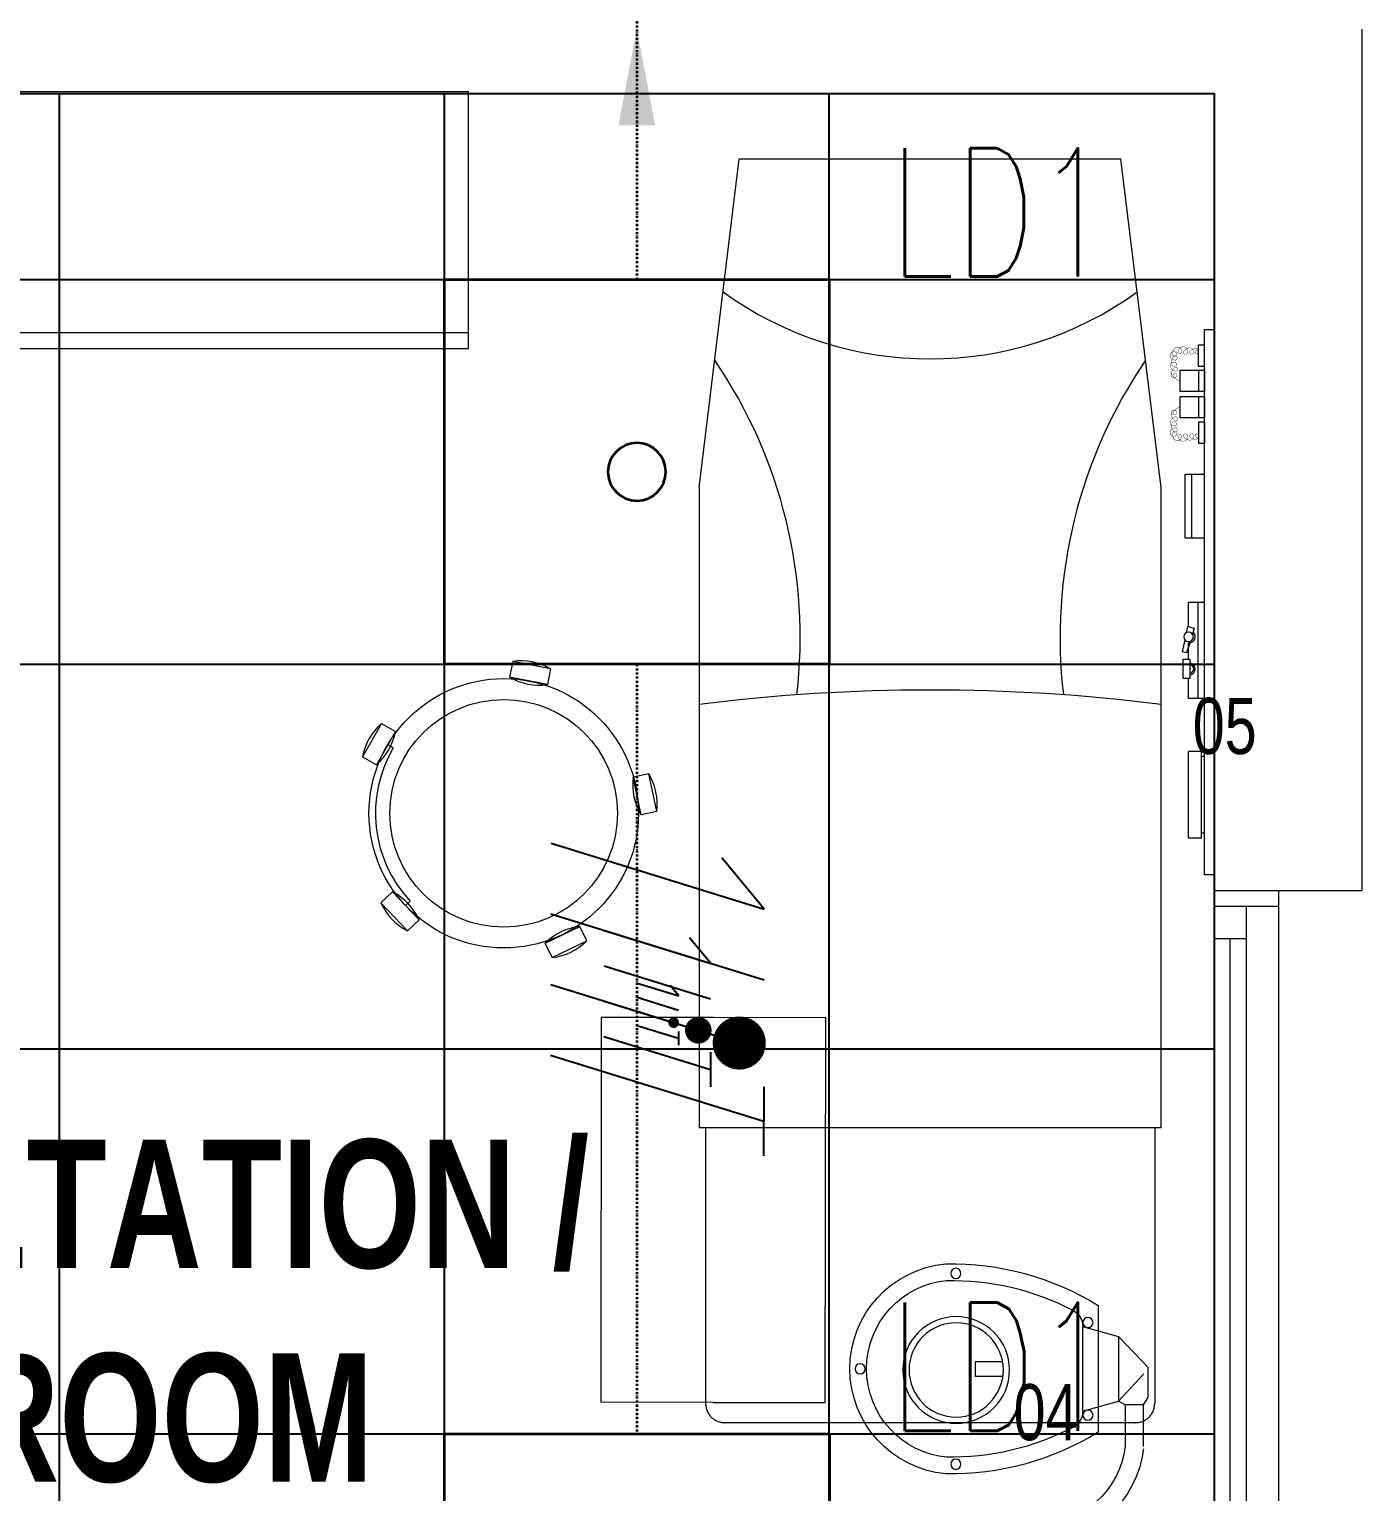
# Model space of a CAD drawing. Extents: x -12260 to 184725, y -29287 to 19916.
# Drawn here: x 47129 to 49206, y -4990 to -2710 of the extents above; entities that cross this region are included whole.
import ezdxf
from ezdxf import colors
from ezdxf.entities.mleader import LeaderData, LeaderLine
from ezdxf.enums import TextEntityAlignment as Align
from ezdxf.math import Vec2, Vec3

# ---------------------------------------------------------------- set-up
doc = ezdxf.new("R2010")
doc.units = 0
doc.header["$LTSCALE"] = 0.25
doc.linetypes.add('01-First Floor-FUR$0$HIDDEN', pattern=[9.525, 6.35, -3.175])
doc.linetypes.add('DASHDOT', pattern=[25.4, 12.7, -6.35, 0, -6.35])
for name, color, linetype, lineweight in [('01-First Floor-FUR$0$72_EGR_BASE_TEXT', 252, 'Continuous', 5), ('01-First Floor-FUR$0$72_EGR_EQP_TAG', 142, 'Continuous', 5), ('01-First Floor-FUR$0$Aluminum', 251, 'Continuous', 5), ('01-First Floor-FUR$0$LOADING', 253, 'Continuous', 5), ('01-First Floor-FUR$0$Walls', 251, 'Continuous', 5), ('E-LITE-CIRC-NUMB', 6, 'Continuous', 25), ('E-LITE-CLNG', 150, 'Continuous', 35), ('E-LITE-CLNG-CNDT', 6, 'DASHDOT', 35), ('E-LITE-CLNG-CNDT @ 100', 6, 'DASHDOT', 35), ('E-LITE-CTRL', 6, 'Continuous', 25), ('E-LITE-IDEN', 6, 'Continuous', 25), ('E-LITE-TEXT', 6, 'Continuous', 25), ('E-POWR-WIRE', 6, 'Continuous', 25), ('E-POWR-WIRE @ 100', 6, 'Continuous', 25), ('E-POWR-WIRE @ 20', 6, 'Continuous', 25), ('E-POWR-WIRE @ 50', 6, 'Continuous', 25)]:
    doc.layers.add(name, color=color, linetype=linetype, lineweight=lineweight)
doc.layers.add('01-First Floor-FUR$0$FALSE CEILING', color=251, linetype='Continuous')
doc.styles.add('01-First Floor-FUR$0$X3G_ENTITY_257CFD', font='swisscl.ttf', dxfattribs={"height": 200})
doc.styles.add('01-First Floor-FUR$0$X3G_ENTITY_9EC9', font='swisscl.ttf', dxfattribs={"height": 0.2})
doc.styles.add('DC_Elc_Romans', font='elc_romans.shx', dxfattribs={"width": 0.7})
doc.styles.add('DC_SIMPLEX', font='SIMPLEX.shx', dxfattribs={"width": 0.7})

# ---------------------------------------------------------------- blocks, each defined once
blk = doc.blocks.new('DC_Arrow-ArrowEllipse')
at = {"color": 0}
blk.add_ellipse((0, 0), major_axis=(0.4, 0), ratio=0.4, dxfattribs=at)
at = {"color": 0, "ltscale": 0.5}
blk.add_solid([(-1.4, 0.167), (-0.4, 0), (-1.4, -0.167)], dxfattribs=at)
blk = doc.blocks.new('*U17')
blk.add_hatch(color=256).paths.add_polyline_path([(-0.287, 0), (0, -1.5), (0.287, 0)])
blk = doc.blocks.new('*U24')
blk.add_lwpolyline([(-300, 300), (-300, -300), (300, -300), (300, 300)], close=True)
blk.add_circle((0, 0), 45)
at = {"layer": 'E-LITE-CIRC-NUMB', "style": 'DC_SIMPLEX', "width": 0.7, "flags": 8}
blk.add_attdef('CIRCUIT', text='', height=200, rotation=0, dxfattribs=at).set_placement((-473.9, 300), align=Align.RIGHT)
at = {"layer": 'E-LITE-CTRL', "style": 'DC_SIMPLEX', "width": 0.7, "flags": 8}
blk.add_attdef('CONTROL', (1118.9, -935), '', height=200, rotation=360, dxfattribs=at)
at = {"layer": 'E-LITE-IDEN', "style": 'DC_SIMPLEX', "width": 0.7, "flags": 8}
blk.add_attdef('TYPE', (460.4, 457.6), '', height=200, rotation=360, dxfattribs=at)
blk = doc.blocks.new('*U47')
for p, q in [((-1.655, 2.719), (1.665, 1.689)), ((1.665, 1.689), (1.006, 2.491)), ((-1.658, 1.617), (1.663, 0.587)), ((-1.66, 0.515), (1.66, -0.515)), ((-1.663, -0.587), (1.658, -1.617)), ((1.659, -1.078), (1.657, -2.157))]:
    blk.add_line(p, q)
at = {"const_width": 0.414}
blk.add_lwpolyline([(1.278, -0.19, 1), (1.277, -0.604, 1)], format="xyb", close=True, dxfattribs=at)
blk = doc.blocks.new('*U869')
at = {"layer": 'E-POWR-WIRE @ 100', "xscale": 100, "yscale": 100, "zscale": 100}
blk.add_blockref('*U47', (48107.9, -4251.1, -0.1), dxfattribs=at)
at = {"layer": 'E-POWR-WIRE @ 20', "xscale": 20, "yscale": 20, "zscale": 20}
blk.add_blockref('*U47', (48107.9, -4251.1, -0.1), dxfattribs=at)
at = {"layer": 'E-POWR-WIRE @ 50', "xscale": 50, "yscale": 50, "zscale": 50}
blk.add_blockref('*U47', (48107.9, -4251.1, -0.1), dxfattribs=at)
blk = doc.blocks.new('01-First Floor-FUR$0$ME19011A-P')
for p, q in [((-0.425, 0), (0.425, 0)), ((-0.425, 0), (-0.425, -0.015)), ((0.425, 0), (0.425, -0.015)), ((-0.425, -0.015), (0.425, -0.015)), ((-0.3675, -0.0198), (-0.2325, -0.0198)), ((-0.3675, -0.0198), (-0.3675, -0.0399)), ((-0.36, -0.015), (-0.36, -0.0198)), ((-0.24, -0.015), (-0.24, -0.0198)), ((-0.2325, -0.0198), (-0.2325, -0.0399)), ((-0.15, -0.015), (-0.15, -0.04)), ((0, -0.015), (0, -0.04)), ((0.1, -0.015), (0.1, -0.045)), ((0.2, -0.045), (0.2, -0.015)), ((0.2818, -0.015), (0.2484, -0.015)), ((0.2484, -0.0243), (0.2484, -0.015)), ((0.2818, -0.0243), (0.2818, -0.015)), ((0.3211, -0.015), (0.2877, -0.015)), ((0.2877, -0.015), (0.2877, -0.0531)), ((0.3211, -0.0531), (0.3211, -0.015)), ((0.3623, -0.015), (0.3289, -0.015)), ((0.3289, -0.015), (0.3289, -0.0531)), ((0.3623, -0.0531), (0.3623, -0.015)), ((0.3682, -0.0243), (0.3682, -0.015)), ((0.3682, -0.015), (0.4016, -0.015)), ((0.4016, -0.0243), (0.4016, -0.015)), ((-0.3675, -0.0399), (-0.2325, -0.0399)), ((-0.15, -0.025), (0, -0.025)), ((-0.15, -0.04), (-0.1187, -0.04)), ((-0.0887, -0.04), (-0.0637, -0.04)), ((-0.0606, -0.0371), (-0.0787, -0.0432)), ((-0.0787, -0.0432), (-0.077, -0.0497)), ((-0.0402, -0.0312), (-0.0496, -0.0337)), ((-0.047, -0.0434), (-0.0376, -0.0409)), ((-0.0376, -0.0409), (-0.0402, -0.0312)), ((-0.0379, -0.04), (0, -0.04)), ((0.1, -0.035), (0.2, -0.035)), ((0.1, -0.045), (0.2, -0.045)), ((0.2818, -0.0243), (0.2484, -0.0243)), ((0.3211, -0.0243), (0.2877, -0.0243)), ((0.3623, -0.0243), (0.3289, -0.0243)), ((0.3682, -0.0243), (0.4016, -0.0243)), ((-0.0582, -0.046), (-0.077, -0.0497)), ((0.2877, -0.0531), (0.3211, -0.0531)), ((0.3289, -0.0531), (0.3623, -0.0531))]:
    blk.add_line(p, q)
blk.add_lwpolyline([(-0.1187, -0.0482), (-0.0887, -0.0482), (-0.0887, -0.0382), (-0.1187, -0.0382)], close=True)
at = {"color": 8, "const_width": 0.000601}
for points in [[(0.3044, -0.0531, -0.184574), (0.2977, -0.0636, -1.44364), (0.2961, -0.0581, -0.837915), (0.2969, -0.0664, -0.30536), (0.2839, -0.062, -1.584726), (0.2894, -0.0609, -0.253153), (0.2827, -0.0684, -0.874198), (0.2775, -0.0585, -0.915253), (0.2791, -0.0658, -0.223821), (0.2683, -0.0644, -1.703343), (0.272, -0.0597, -0.588962), (0.2621, -0.068, -0.717795), (0.2625, -0.0581, -0.983104), (0.2645, -0.0644, -0.326362), (0.2534, -0.0609, -0.758716), (0.2609, -0.0514, -0.906186), (0.2593, -0.0565, -0.189488), (0.2526, -0.0522, -0.7948), (0.2613, -0.0423, -1.223996), (0.2574, -0.047, -0.072149), (0.2534, -0.0403, -0.645886), (0.2609, -0.0324, -1.366917), (0.2574, -0.0371, -0.078415), (0.2542, -0.0308, -0.723006), (0.2613, -0.0256, -1.105484), (0.2582, -0.0292, -0.221197), (0.2566, -0.0243, -0.221197)], [(0.3456, -0.0531, 0.184574), (0.3523, -0.0636, 1.44364), (0.3539, -0.0581, 0.837915), (0.3531, -0.0664, 0.30536), (0.3661, -0.062, 1.584726), (0.3606, -0.0609, 0.253153), (0.3673, -0.0684, 0.874198), (0.3725, -0.0585, 0.915253), (0.3709, -0.0658, 0.223821), (0.3817, -0.0644, 1.703343), (0.378, -0.0597, 0.588962), (0.3879, -0.068, 0.717795), (0.3875, -0.0581, 0.983104), (0.3855, -0.0644, 0.326362), (0.3966, -0.0609, 0.758716), (0.3891, -0.0514, 0.906186), (0.3907, -0.0565, 0.189488), (0.3974, -0.0522, 0.7948), (0.3887, -0.0423, 1.223996), (0.3926, -0.047, 0.072149), (0.3966, -0.0403, 0.645886), (0.3891, -0.0324, 1.366917), (0.3926, -0.0371, 0.078415), (0.3958, -0.0308, 0.723006), (0.3887, -0.0256, 1.105484), (0.3918, -0.0292, 0.221197), (0.3934, -0.0243, 0.221197)]]:
    blk.add_lwpolyline(points, format="xyb", dxfattribs=at)
blk.add_circle((-0.0537, -0.04), 0.0075)
for centre, radius, start, end in [((-0.1037, -0.04), 0.01, 10.4593, 169.5407), ((-0.1037, -0.04), 0.0075, 14.0075, 165.9925), ((-0.0537, -0.04), 0.01, 45, 180)]:
    blk.add_arc(centre, radius, start, end)
blk = doc.blocks.new('01-First Floor-FUR$0$M.44.57.64')
at = {"layer": '01-First Floor-FUR$0$LOADING', "xscale": 1000.000000000002, "yscale": 1000.000000000002, "zscale": 1000.000000000002, "rotation": 225.9999036123427}
blk.add_blockref('01-First Floor-FUR$0$ME19011A-P', (-80806.9, 16720.7), dxfattribs=at)
blk = doc.blocks.new('01-First Floor-FUR$0$GF21027-P')
at = {"layer": '01-First Floor-FUR$0$LOADING'}
for p, q in [((0.4, 0.4), (-0.4, 0.4)), ((-0.4, 0.4), (-0.4, 0)), ((0.4, 0), (0.4, 0.4)), ((-0.4, 0.025), (0.4, 0.025)), ((-0.4, 0), (0.4, 0))]:
    blk.add_line(p, q, dxfattribs=at)
blk = doc.blocks.new('01-First Floor-FUR$0$HF10037B-P')
at = {"layer": '01-First Floor-FUR$0$LOADING'}
for p, q in [((0.2459, 0.134), (0.1859, 0.134)), ((0.1859, 0.134), (0.1859, 0.109)), ((0.2459, 0.134), (0.2459, 0.109)), ((0.2459, 0.109), (0.1859, 0.109)), ((0, 0), (-0.0142, -0.0583)), ((0, 0), (0.0243, -0.0059)), ((0.0243, -0.0059), (0.01, -0.0642)), ((0.4071, -0.0094), (0.431, -0.0018)), ((0.4071, -0.0094), (0.4255, -0.0665)), ((0.431, -0.0018), (0.4493, -0.0589)), ((0.4069, -0.0417), (0.4165, -0.0387)), ((-0.0142, -0.0583), (0.01, -0.0642)), ((0.4255, -0.0665), (0.4493, -0.0589)), ((0.0524, -0.2725), (0.0674, -0.2525)), ((0.0524, -0.2725), (0.1004, -0.3085)), ((0.0674, -0.2525), (0.1154, -0.2885)), ((0.3125, -0.2897), (0.362, -0.2558)), ((0.3267, -0.268), (0.3323, -0.2763)), ((0.3761, -0.2764), (0.362, -0.2558)), ((0.1004, -0.3085), (0.1154, -0.2885)), ((0.3266, -0.3103), (0.3125, -0.2897)), ((0.3266, -0.3103), (0.3761, -0.2764))]:
    blk.add_line(p, q, dxfattribs=at)
for radius in [0.21, 0.1775]:
    blk.add_circle((0.2161, -0.1014), radius, dxfattribs=at)
for centre, radius, start, end in [((0.2159, 0.0465), 0.0925, 71.0754, 108.9246), ((0.2159, 0.1965), 0.0925, 251.0754, 288.9246), ((0.0779, -0.0499), 0.0925, 147.3419, 185.1912), ((-0.0678, -0.0143), 0.0925, 327.3419, 5.1912), ((0.4996, -0.0113), 0.0925, 178.8412, 216.6904), ((0.3568, -0.057), 0.0925, 358.8412, 36.6904), ((0.2161, -0.1014), 0.2, 303.6037, 17.3657), ((0.1289, -0.2205), 0.0925, 214.1875, 252.0368), ((0.0389, -0.3404), 0.0925, 34.1875, 72.0368), ((0.3867, -0.3449), 0.0925, 105.5121, 143.3614), ((0.3019, -0.2212), 0.0925, 285.5121, 323.3614)]:
    blk.add_arc(centre, radius, start, end, dxfattribs=at)
blk = doc.blocks.new('01-First Floor-FUR$0$HF13902-P')
at = {"color": 8, "linetype": '01-First Floor-FUR$0$HIDDEN'}
for p, q in [((-0.35, -0.6824), (-0.35, -1.1124)), ((0.35, -0.6824), (0.35, -1.1124)), ((0.32, -1.1424), (-0.32, -1.1424))]:
    blk.add_line(p, q, dxfattribs=at)
at = {"linetype": 'Continuous'}
for points in [[(0.36, -0.5224), (0.36, -0.5224), (0.36, -0.5224), (0.36, -0.5224), (0.36, -0.5224), (0.36, -0.5224), (0.36, -0.5224), (0.36, -0.5224), (0.36, -0.5224), (0.36, -0.5224), (0.36, -0.5224), (0.36, -0.5224), (0.36, -0.5224), (0.36, -0.5224), (0.36, -0.5224), (0.36, -0.5224), (0.36, -0.5224), (0.36, -0.5224), (0.36, -0.5224), (0.36, -0.5224), (0.36, -0.5224), (0.36, -0.5224), (0.36, -0.5224), (0.36, -0.5224), (0.36, -0.5224), (0.36, -0.5224), (0.36, -0.5224), (0.36, -0.5224), (0.36, -0.5224), (0.36, -0.5224), (0.36, -0.5224), (0.36, -0.5224), (0.36, -0.5224), (0.36, -0.5224), (0.36, -0.5224), (0.36, -0.5224), (0.36, -0.5224), (0.36, -0.5224), (0.36, -0.5224), (0.36, -0.5224), (0.36, -0.5224), (0.36, -0.5224), (0.36, -0.5224), (0.36, -0.5224), (0.36, -0.5224), (0.36, -0.5224), (0.36, -0.5224), (0.36, -0.5224), (0.36, -0.5224), (0.36, -0.5224), (0.36, -0.5224), (0.36, -0.5224), (0.36, -0.5224), (0.36, -0.5224), (0.36, -0.5224), (0.36, -0.5224), (0.36, -0.5224), (0.36, -0.5224), (0.36, -0.5224), (0.36, -0.5224), (0.36, -0.5224), (0.36, -0.5224), (0.36, -0.5224), (0.36, -0.5224), (0.36, -0.5224), (0.36, -0.5224), (0.36, -0.5224), (0.36, -0.5224), (0.36, -0.5224), (0.36, -0.5224), (0.36, -0.5224), (0.36, -0.5224), (0.36, -0.5224), (0.36, -0.5224), (0.36, -0.5224), (0.36, -0.5224), (0.36, -0.5224), (0.36, -0.5224), (0.36, -0.5224), (0.36, -0.5224), (0.36, -0.5224), (0.36, -0.5224), (0.36, -0.5224), (0.36, -0.5224), (0.36, -0.5224), (0.36, -0.5224), (0.36, -0.5224), (0.36, -0.5224), (0.36, -0.5224), (0.36, -0.5224), (0.36, -0.5224), (0.36, -0.5224), (0.36, -0.5224), (0.36, -0.5224), (0.36, -0.5224), (0.36, -0.5224), (0.36, -0.5224), (0.36, -0.5224), (0.36, -0.5224), (0.36, -0.5224), (0.36, -0.5224), (0.36, -0.5224), (0.36, -0.5224), (0.36, -0.5224), (0.36, -0.5224), (0.36, -0.5224), (0.36, -0.5224), (0.36, -0.5224), (0.36, -0.5224), (0.36, -0.5224), (0.36, -0.5224), (0.36, -0.5224), (0.36, -0.5224), (0.36, -0.5224), (0.36, -0.5224), (0.36, -0.5224), (0.36, -0.5224), (0.36, -0.5224), (0.36, -0.5224), (0.36, -0.5224), (0.36, -0.5224), (0.36, -0.5224), (0.36, -0.5224), (0.36, -0.5224), (0.36, -0.5224), (0.36, -0.5224), (0.36, -0.5224), (0.36, -0.5224), (0.36, -0.5224), (0.36, -0.5224), (0.36, -0.5224), (0.36, -0.5224), (0.36, -0.5224), (0.36, -0.5224), (0.36, -0.5224), (0.36, -0.5224), (0.36, -0.5224), (0.36, -0.5224), (0.36, -0.5224), (0.36, -0.5224), (0.36, -0.5224), (0.36, -0.5224), (0.36, -0.5224), (0.36, -0.5224), (0.36, -0.5224), (0.36, -0.5224), (0.36, -0.5224), (0.36, -0.5224), (0.36, -0.5224), (0.36, -0.5224), (0.36, -0.5224), (0.36, -0.5224), (0.36, -0.5224), (0.36, -0.5224), (0.36, -0.5224), (0.36, -0.5224), (0.36, -0.5224), (0.36, -0.5224), (0.36, -0.5224), (0.36, -0.5224), (0.36, -0.5224), (0.36, -0.5224), (0.36, -0.5224), (0.36, -0.5224), (0.36, -0.5224), (0.36, -0.5224), (0.36, -0.5224), (0.36, -0.5224), (0.36, -0.5224), (0.36, -0.5224), (0.36, -0.5224), (0.36, -0.5224), (0.36, -0.5224), (0.36, -0.5224), (0.36, -0.5224), (0.36, -0.5224), (0.36, -0.5224), (0.36, -0.5224), (0.36, -0.5224), (0.36, -0.5224), (0.36, -0.5224), (0.36, -0.5224), (0.36, -0.5224), (0.36, -0.5224), (0.36, -0.5224), (0.36, -0.5224), (0.36, -0.5224), (0.36, -0.5224), (0.36, -0.5224), (0.36, -0.5224), (0.36, -0.5224), (0.36, -0.5224), (0.36, -0.5224), (0.36, -0.5224), (0.36, -0.5224), (0.36, -0.5224), (0.36, -0.5224), (0.36, -0.5224), (0.36, -0.5224), (0.36, -0.5224), (0.36, -0.5224), (0.36, -0.5224), (0.36, -0.5224), (0.36, -0.5224), (0.36, -0.5224), (0.36, -0.5224), (0.36, -0.5224), (0.36, -0.5224), (0.36, -0.5224), (0.36, -0.5224), (0.36, -0.5224), (0.36, -0.5224), (0.36, -0.5224), (0.36, -0.5224), (0.36, -0.5224), (0.36, -0.5224), (0.36, -0.5224), (0.36, -0.5224), (0.36, -0.5224)], [(0.36, -0.5224), (0.36, -0.5224), (0.36, -0.5224), (0.36, -0.5224), (0.36, -0.5224), (0.36, -0.5224), (0.36, -0.5224), (0.36, -0.5224), (0.36, -0.5224), (0.36, -0.5224), (0.36, -0.5224), (0.36, -0.5224), (0.36, -0.5224), (0.36, -0.5224), (0.36, -0.5224), (0.36, -0.5224), (0.36, -0.5224), (0.36, -0.5224), (0.36, -0.5224), (0.36, -0.5224), (0.36, -0.5224), (0.36, -0.5224), (0.36, -0.5224), (0.36, -0.5224), (0.36, -0.5224), (0.36, -0.5224), (0.36, -0.5224), (0.36, -0.5224), (0.36, -0.5224), (0.36, -0.5224), (0.36, -0.5224), (0.36, -0.5224), (0.36, -0.5224), (0.36, -0.5224), (0.36, -0.5224), (0.36, -0.5224), (0.36, -0.5224), (0.36, -0.5224), (0.36, -0.5224), (0.36, -0.5224), (0.36, -0.5224), (0.36, -0.5224), (0.36, -0.5224), (0.36, -0.5224), (0.36, -0.5224), (0.36, -0.5224), (0.36, -0.5224), (0.36, -0.5224), (0.36, -0.5224), (0.36, -0.5224), (0.36, -0.5224), (0.36, -0.5224), (0.36, -0.5224), (0.36, -0.5224), (0.36, -0.5224), (0.36, -0.5224), (0.36, -0.5224), (0.36, -0.5224), (0.36, -0.5224), (0.36, -0.5224), (0.36, -0.5224), (0.36, -0.5224), (0.36, -0.5224), (0.36, -0.5224), (0.36, -0.5224), (0.36, -0.5224), (0.36, -0.5224), (0.36, -0.5224), (0.36, -0.5224), (0.36, -0.5224), (0.36, -0.5224), (0.36, -0.5224), (0.36, -0.5224), (0.36, -0.5224), (0.36, -0.5224), (0.36, -0.5224), (0.36, -0.5224), (0.36, -0.5224), (0.36, -0.5224), (0.36, -0.5224), (0.36, -0.5224), (0.36, -0.5224), (0.36, -0.5224), (0.36, -0.5224), (0.36, -0.5224), (0.36, -0.5224), (0.36, -0.5224), (0.36, -0.5224), (0.36, -0.5224), (0.36, -0.5224), (0.36, -0.5224), (0.36, -0.5224), (0.36, -0.5224), (0.36, -0.5224), (0.36, -0.5224), (0.36, -0.5224), (0.36, -0.5224), (0.36, -0.5224), (0.36, -0.5224), (0.36, -0.5224), (0.36, -0.5224), (0.36, -0.5224), (0.36, -0.5224), (0.36, -0.5224), (0.36, -0.5224), (0.36, -0.5224), (0.36, -0.5224), (0.36, -0.5224), (0.36, -0.5224), (0.36, -0.5224), (0.36, -0.5224), (0.36, -0.5224), (0.36, -0.5224), (0.36, -0.5224), (0.36, -0.5224), (0.36, -0.5224), (0.36, -0.5224), (0.36, -0.5224), (0.36, -0.5224), (0.36, -0.5224), (0.36, -0.5224), (0.36, -0.5224), (0.36, -0.5224), (0.36, -0.5224), (0.36, -0.5224), (0.36, -0.5224), (0.36, -0.5224), (0.36, -0.5224), (0.36, -0.5224), (0.36, -0.5224), (0.36, -0.5224), (0.36, -0.5224), (0.36, -0.5224), (0.36, -0.5224), (0.36, -0.5224), (0.36, -0.5224), (0.36, -0.5224), (0.36, -0.5224), (0.36, -0.5224), (0.36, -0.5224), (0.36, -0.5224), (0.36, -0.5224), (0.36, -0.5224), (0.36, -0.5224), (0.36, -0.5224), (0.36, -0.5224), (0.36, -0.5224), (0.36, -0.5224), (0.36, -0.5224), (0.36, -0.5224), (0.36, -0.5224), (0.36, -0.5224), (0.36, -0.5224), (0.36, -0.5224), (0.36, -0.5224), (0.36, -0.5224), (0.36, -0.5224), (0.36, -0.5224), (0.36, -0.5224), (0.36, -0.5224), (0.36, -0.5224), (0.36, -0.5224), (0.36, -0.5224), (0.36, -0.5224), (0.36, -0.5224), (0.36, -0.5224), (0.36, -0.5224), (0.36, -0.5224), (0.36, -0.5224), (0.36, -0.5224), (0.36, -0.5224), (0.36, -0.5224), (0.36, -0.5224), (0.36, -0.5224), (0.36, -0.5224), (0.36, -0.5224), (0.36, -0.5224), (0.36, -0.5224), (0.36, -0.5224), (0.36, -0.5224), (0.36, -0.5224), (0.36, -0.5224), (0.36, -0.5224), (0.36, -0.5224), (0.36, -0.5224), (0.36, -0.5224), (0.36, -0.5224), (0.36, -0.5224), (0.36, -0.5224), (0.36, -0.5224), (0.36, -0.5224), (0.36, -0.5224), (0.36, -0.5224), (0.36, -0.5224), (0.36, -0.5224), (0.36, -0.5224), (0.36, -0.5224), (0.36, -0.5224), (0.36, -0.5224), (0.36, -0.5224), (0.36, -0.5224), (0.36, -0.5224), (0.36, -0.5224), (0.36, -0.5224), (0.36, -0.5224), (0.36, -0.5224), (0.36, -0.5224), (0.36, -0.5224), (0.36, -0.5224), (0.36, -0.5224), (0.36, -0.5224), (0.36, -0.5224), (0.36, -0.5224), (0.36, -0.5224)], [(0.36, -0.5224), (0.36, -0.5224), (0.36, -0.5224), (0.36, -0.5224), (0.36, -0.5224), (0.36, -0.5224), (0.36, -0.5224), (0.36, -0.5224), (0.36, -0.5224), (0.36, -0.5224), (0.36, -0.5224), (0.36, -0.5224), (0.36, -0.5224), (0.36, -0.5224), (0.36, -0.5224), (0.36, -0.5224), (0.36, -0.5224), (0.36, -0.5224), (0.36, -0.5224), (0.36, -0.5224), (0.36, -0.5224), (0.36, -0.5224), (0.36, -0.5224), (0.36, -0.5224), (0.36, -0.5224), (0.36, -0.5224), (0.36, -0.5224), (0.36, -0.5224), (0.36, -0.5224), (0.36, -0.5224), (0.36, -0.5224), (0.36, -0.5224), (0.36, -0.5224), (0.36, -0.5224), (0.36, -0.5224), (0.36, -0.5224), (0.36, -0.5224), (0.36, -0.5224), (0.36, -0.5224), (0.36, -0.5224), (0.36, -0.5224), (0.36, -0.5224), (0.36, -0.5224), (0.36, -0.5224), (0.36, -0.5224), (0.36, -0.5224), (0.36, -0.5224), (0.36, -0.5224), (0.36, -0.5224), (0.36, -0.5224), (0.36, -0.5224), (0.36, -0.5224), (0.36, -0.5224), (0.36, -0.5224), (0.36, -0.5224), (0.36, -0.5224), (0.36, -0.5224), (0.36, -0.5224), (0.36, -0.5224), (0.36, -0.5224), (0.36, -0.5224), (0.36, -0.5224), (0.36, -0.5224), (0.36, -0.5224), (0.36, -0.5224), (0.36, -0.5224), (0.36, -0.5224), (0.36, -0.5224), (0.36, -0.5224), (0.36, -0.5224), (0.36, -0.5224), (0.36, -0.5224), (0.36, -0.5224), (0.36, -0.5224), (0.36, -0.5224), (0.36, -0.5224), (0.36, -0.5224), (0.36, -0.5224), (0.36, -0.5224), (0.36, -0.5224), (0.36, -0.5224), (0.36, -0.5224), (0.36, -0.5224), (0.36, -0.5224), (0.36, -0.5224), (0.36, -0.5224), (0.36, -0.5224), (0.36, -0.5224), (0.36, -0.5224), (0.36, -0.5224), (0.36, -0.5224), (0.36, -0.5224), (0.36, -0.5224), (0.36, -0.5224), (0.36, -0.5224), (0.36, -0.5224), (0.36, -0.5224), (0.36, -0.5224), (0.36, -0.5224), (0.36, -0.5224), (0.36, -0.5224), (0.36, -0.5224), (0.36, -0.5224), (0.36, -0.5224), (0.36, -0.5224), (0.36, -0.5224), (0.36, -0.5224), (0.36, -0.5224), (0.36, -0.5224), (0.36, -0.5224), (0.36, -0.5224), (0.36, -0.5224), (0.36, -0.5224), (0.36, -0.5224), (0.36, -0.5224), (0.36, -0.5224), (0.36, -0.5224), (0.36, -0.5224), (0.36, -0.5224), (0.36, -0.5224), (0.36, -0.5224), (0.36, -0.5224), (0.36, -0.5224), (0.36, -0.5224), (0.36, -0.5224), (0.36, -0.5224), (0.36, -0.5224), (0.36, -0.5224), (0.36, -0.5224), (0.36, -0.5224), (0.36, -0.5224), (0.36, -0.5224), (0.36, -0.5224), (0.36, -0.5224), (0.36, -0.5224), (0.36, -0.5224), (0.36, -0.5224), (0.36, -0.5224), (0.36, -0.5224), (0.36, -0.5224), (0.36, -0.5224), (0.36, -0.5224), (0.36, -0.5224), (0.36, -0.5224), (0.36, -0.5224), (0.36, -0.5224), (0.36, -0.5224), (0.36, -0.5224), (0.36, -0.5224), (0.36, -0.5224), (0.36, -0.5224), (0.36, -0.5224), (0.36, -0.5224), (0.36, -0.5224), (0.36, -0.5224), (0.36, -0.5224), (0.36, -0.5224), (0.36, -0.5224), (0.36, -0.5224), (0.36, -0.5224), (0.36, -0.5224), (0.36, -0.5224), (0.36, -0.5224), (0.36, -0.5224), (0.36, -0.5224), (0.36, -0.5224), (0.36, -0.5224), (0.36, -0.5224), (0.36, -0.5224), (0.36, -0.5224), (0.36, -0.5224), (0.36, -0.5224), (0.36, -0.5224), (0.36, -0.5224), (0.36, -0.5224), (0.36, -0.5224), (0.36, -0.5224), (0.36, -0.5224), (0.36, -0.5224), (0.36, -0.5224), (0.36, -0.5224), (0.36, -0.5224), (0.36, -0.5224), (0.36, -0.5224), (0.36, -0.5224), (0.36, -0.5224), (0.36, -0.5224), (0.36, -0.5224), (0.36, -0.5224), (0.36, -0.5224), (0.36, -0.5224), (0.36, -0.5224), (0.36, -0.5224), (0.36, -0.5224), (0.36, -0.5224), (0.36, -0.5224), (0.36, -0.5224), (0.36, -0.5224), (0.36, -0.5224), (0.36, -0.5224), (0.36, -0.5224), (0.36, -0.5224), (0.36, -0.5224), (0.36, -0.5224), (0.36, -0.5224), (0.36, -0.5224), (0.36, -0.5224), (0.36, -0.5224), (0.36, -0.5224), (0.36, -0.5224), (0.36, -0.5224), (0.36, -0.5224), (0.36, -0.5224), (0.36, -0.5224), (0.36, -0.5224), (0.36, -0.5224), (0.36, -0.5224), (0.36, -0.5224), (0.36, -0.5224), (0.36, -0.5224), (0.36, -0.5224), (0.36, -0.5224), (0.36, -0.5224), (0.36, -0.5224), (0.36, -0.5224), (0.36, -0.5224), (0.36, -0.5224), (0.36, -0.5224), (0.36, -0.5224), (0.36, -0.5224), (0.36, -0.5224), (0.36, -0.5224), (0.36, -0.5224), (0.36, -0.5224), (0.36, -0.5224), (0.36, -0.5224), (0.36, -0.5224), (0.36, -0.5224), (0.36, -0.5224), (0.36, -0.5224), (0.36, -0.5224), (0.36, -0.5224), (0.36, -0.5224), (0.36, -0.5224), (0.36, -0.5224), (0.36, -0.5224), (0.36, -0.5224), (0.36, -0.5224), (0.36, -0.5224), (0.36, -0.5224), (0.36, -0.5224), (0.36, -0.5224), (0.36, -0.5224), (0.36, -0.5224), (0.36, -0.5224), (0.36, -0.5224), (0.36, -0.5224), (0.36, -0.5224), (0.36, -0.5224), (0.36, -0.5224), (0.36, -0.5224), (0.36, -0.5224), (0.36, -0.5224), (0.36, -0.5224), (0.36, -0.5224), (0.36, -0.5224), (0.36, -0.5224), (0.36, -0.5224), (0.36, -0.5224), (0.36, -0.5224), (0.36, -0.5224), (0.36, -0.5224), (0.36, -0.5224), (0.36, -0.5224), (0.36, -0.5224), (0.36, -0.5224), (0.36, -0.5224)]]:
    blk.add_lwpolyline(points, close=True, dxfattribs=at)
for points in [[(0.36, -0.5224), (0.36, -0.5224), (0.36, -0.5224), (0.36, -0.5224), (0.36, -0.5224), (0.36, -0.5224), (0.36, -0.5224), (0.36, -0.5224)], [(0.36, -0.5224), (0.36, -0.5224), (0.36, -0.5224), (0.36, -0.5224), (0.36, -0.5224), (0.36, -0.5224), (0.36, -0.5224), (0.36, -0.5224), (0.36, -0.5224), (0.36, -0.5224), (0.36, -0.5224), (0.36, -0.5224), (0.36, -0.5224), (0.36, -0.5224), (0.36, -0.5224), (0.36, -0.5224), (0.36, -0.5224), (0.36, -0.5224), (0.36, -0.5224), (0.36, -0.5224), (0.36, -0.5224), (0.36, -0.5224), (0.36, -0.5224), (0.36, -0.5224), (0.36, -0.5224), (0.36, -0.5224), (0.36, -0.5224), (0.36, -0.5224), (0.36, -0.5224), (0.36, -0.5224), (0.36, -0.5224), (0.36, -0.5224), (0.36, -0.5224), (0.36, -0.5224), (0.36, -0.5224), (0.36, -0.5224), (0.36, -0.5224), (0.36, -0.5224), (0.36, -0.5224), (0.36, -0.5224), (0.36, -0.5224), (0.36, -0.5224), (0.36, -0.5224), (0.36, -0.5224), (0.36, -0.5224), (0.36, -0.5224), (0.36, -0.5224), (0.36, -0.5224), (0.36, -0.5224), (0.36, -0.5224), (0.36, -0.5224), (0.36, -0.5224), (0.36, -0.5224), (0.36, -0.5224), (0.36, -0.5224), (0.36, -0.5224), (0.36, -0.5224), (0.36, -0.5224), (0.36, -0.5224), (0.36, -0.5224), (0.36, -0.5224), (0.36, -0.5224), (0.36, -0.5224), (0.36, -0.5224), (0.36, -0.5224), (0.36, -0.5224), (0.36, -0.5224), (0.36, -0.5224), (0.36, -0.5224), (0.36, -0.5224), (0.36, -0.5224), (0.36, -0.5224), (0.36, -0.5224), (0.36, -0.5224), (0.36, -0.5224), (0.36, -0.5224), (0.36, -0.5224), (0.36, -0.5224), (0.36, -0.5224), (0.36, -0.5224), (0.36, -0.5224), (0.36, -0.5224), (0.36, -0.5224), (0.36, -0.5224), (0.36, -0.5224), (0.36, -0.5224), (0.36, -0.5224), (0.36, -0.5224), (0.36, -0.5224), (0.36, -0.5224), (0.36, -0.5224), (0.36, -0.5224), (0.36, -0.5224), (0.36, -0.5224), (0.36, -0.5224), (0.36, -0.5224), (0.36, -0.5224), (0.36, -0.5224), (0.36, -0.5224), (0.36, -0.5224), (0.36, -0.5224), (0.36, -0.5224), (0.36, -0.5224), (0.36, -0.5224), (0.36, -0.5224), (0.36, -0.5224), (0.36, -0.5224), (0.36, -0.5224), (0.36, -0.5224), (0.36, -0.5224), (0.36, -0.5224)], [(0.36, -0.5224), (0.36, -0.5224), (0.36, -0.5224), (0.36, -0.5224), (0.36, -0.5224), (0.36, -0.5224), (0.36, -0.5224), (0.36, -0.5224), (0.36, -0.5224), (0.36, -0.5224), (0.36, -0.5224), (0.36, -0.5224), (0.36, -0.5224), (0.36, -0.5224), (0.36, -0.5224), (0.36, -0.5224), (0.36, -0.5224)], [(0.36, -0.5224), (0.36, -0.5224), (0.36, -0.5224), (0.36, -0.5224), (0.36, -0.5224), (0.36, -0.5224), (0.36, -0.5224)], [(0.36, -0.5224), (0.36, -0.5224), (0.36, -0.5224), (0.36, -0.5224), (0.36, -0.5224), (0.36, -0.5224), (0.36, -0.5224), (0.36, -0.5224), (0.36, -0.5224), (0.36, -0.5224), (0.36, -0.5224), (0.36, -0.5224)], [(0.36, -0.5224), (0.36, -0.5224), (0.36, -0.5224), (0.36, -0.5224), (0.36, -0.5224), (0.36, -0.5224), (0.36, -0.5224), (0.36, -0.5224), (0.36, -0.5224), (0.36, -0.5224), (0.36, -0.5224), (0.36, -0.5224), (0.36, -0.5224), (0.36, -0.5224), (0.36, -0.5224), (0.36, -0.5224), (0.36, -0.5224), (0.36, -0.5224), (0.36, -0.5224), (0.36, -0.5224), (0.36, -0.5224), (0.36, -0.5224), (0.36, -0.5224), (0.36, -0.5224), (0.36, -0.5224), (0.36, -0.5224), (0.36, -0.5224), (0.36, -0.5224), (0.36, -0.5224), (0.36, -0.5224), (0.36, -0.5224), (0.36, -0.5224), (0.36, -0.5224), (0.36, -0.5224), (0.36, -0.5224), (0.36, -0.5224), (0.36, -0.5224), (0.36, -0.5224), (0.36, -0.5224), (0.36, -0.5224), (0.36, -0.5224), (0.36, -0.5224), (0.36, -0.5224), (0.36, -0.5224), (0.36, -0.5224), (0.36, -0.5224), (0.36, -0.5224), (0.36, -0.5224), (0.36, -0.5224), (0.36, -0.5224), (0.36, -0.5224), (0.36, -0.5224), (0.36, -0.5224), (0.36, -0.5224), (0.36, -0.5224), (0.36, -0.5224), (0.36, -0.5224), (0.36, -0.5224), (0.36, -0.5224), (0.36, -0.5224), (0.36, -0.5224), (0.36, -0.5224), (0.36, -0.5224), (0.36, -0.5224), (0.36, -0.5224), (0.36, -0.5224), (0.36, -0.5224), (0.36, -0.5224), (0.36, -0.5224), (0.36, -0.5224), (0.36, -0.5224), (0.36, -0.5224), (0.36, -0.5224), (0.36, -0.5224), (0.36, -0.5224), (0.36, -0.5224), (0.36, -0.5224), (0.36, -0.5224), (0.36, -0.5224), (0.36, -0.5224), (0.36, -0.5224), (0.36, -0.5224), (0.36, -0.5224), (0.36, -0.5224), (0.36, -0.5224), (0.36, -0.5224), (0.36, -0.5224), (0.36, -0.5224), (0.36, -0.5224)], [(0.36, -0.5224), (0.36, -0.5224), (0.36, -0.5224), (0.36, -0.5224), (0.36, -0.5224), (0.36, -0.5224), (0.36, -0.5224), (0.36, -0.5224), (0.36, -0.5224), (0.36, -0.5224)], [(0.36, -0.5224), (0.36, -0.5224), (0.36, -0.5224), (0.36, -0.5224), (0.36, -0.5224), (0.36, -0.5224), (0.36, -0.5224), (0.36, -0.5224), (0.36, -0.5224), (0.36, -0.5224)], [(0.36, -0.5224), (0.36, -0.5224), (0.36, -0.5224), (0.36, -0.5224), (0.36, -0.5224), (0.36, -0.5224), (0.36, -0.5224), (0.36, -0.5224), (0.36, -0.5224), (0.36, -0.5224), (0.36, -0.5224), (0.36, -0.5224), (0.36, -0.5224), (0.36, -0.5224), (0.36, -0.5224)], [(0.36, -0.5224), (0.36, -0.5224), (0.36, -0.5224), (0.36, -0.5224), (0.36, -0.5224), (0.36, -0.5224), (0.36, -0.5224), (0.36, -0.5224), (0.36, -0.5224), (0.36, -0.5224)], [(0.36, -0.5224), (0.36, -0.5224), (0.36, -0.5224), (0.36, -0.5224), (0.36, -0.5224), (0.36, -0.5224), (0.36, -0.5224)], [(0.36, -0.5224), (0.36, -0.5224), (0.36, -0.5224), (0.36, -0.5224), (0.36, -0.5224), (0.36, -0.5224), (0.36, -0.5224), (0.36, -0.5224), (0.36, -0.5224), (0.36, -0.5224)], [(0.36, -0.5224), (0.36, -0.5224), (0.36, -0.5224), (0.36, -0.5224), (0.36, -0.5224), (0.36, -0.5224), (0.36, -0.5224), (0.36, -0.5224), (0.36, -0.5224), (0.36, -0.5224), (0.36, -0.5224), (0.36, -0.5224), (0.36, -0.5224), (0.36, -0.5224), (0.36, -0.5224), (0.36, -0.5224), (0.36, -0.5224), (0.36, -0.5224)], [(0.36, -0.5224), (0.36, -0.5224), (0.36, -0.5224), (0.36, -0.5224), (0.36, -0.5224), (0.36, -0.5224), (0.36, -0.5224), (0.36, -0.5224), (0.36, -0.5224)]]:
    blk.add_lwpolyline(points, dxfattribs=at)
blk.add_circle((0.36, -0.5224), 0.000000101)
at = {"color": 8}
for centre, radius, start, end in [((0, 1.0679), 0.5515, 234.1788, 305.8212), ((-0.9704, 0.0819), 0.7679, 353.3222, 34.2669), ((0.9704, 0.0819), 0.7679, 145.7331, 186.6778), ((0, -2.9071), 2.9071, 82.8865, 97.1135)]:
    blk.add_arc(centre, radius, start, end, dxfattribs=at)
at = {"color": 8, "linetype": '01-First Floor-FUR$0$HIDDEN'}
for centre, start, end in [((-0.32, -1.1124), 180, 270), ((0.32, -1.1124), 270, 0)]:
    blk.add_arc(centre, 0.03, start, end, dxfattribs=at)
at = {"layer": '01-First Floor-FUR$0$LOADING'}
for p, q in [((-0.36, 0.3161), (-0.2975, 0.8276)), ((0.2975, 0.8276), (-0.2975, 0.8276)), ((0.36, 0.3161), (0.2975, 0.8276)), ((-0.36, 0.3161), (-0.36, -0.6824)), ((0.36, -0.6824), (0.36, 0.3161)), ((0.36, -0.6824), (-0.36, -0.6824))]:
    blk.add_line(p, q, dxfattribs=at)
blk = doc.blocks.new('01-First Floor-FUR$0$HF11772-P')
at = {"layer": '01-First Floor-FUR$0$LOADING'}
for p, q in [((0.6, 0.35), (0, 0.35)), ((0, 0.175), (0, 0.35)), ((0.6, 0.175), (0.6, 0.35)), ((0, 0.175), (0, 0)), ((0.6, 0), (0.6, 0.175)), ((0, 0), (0.6, 0))]:
    blk.add_line(p, q, dxfattribs=at)
blk = doc.blocks.new('01-First Floor-FUR$0$mobile light')
at = {"layer": '01-First Floor-FUR$0$LOADING'}
for p, q in [((1882.58, -498.29), (1882.35, -499.8)), ((1882.58, -498.29), (1885.78, -498.78)), ((1883.78, -497.56), (1883.65, -498.45)), ((1885.1, -497.29), (1883.78, -497.56)), ((1887.04, -497.59), (1885.1, -497.29)), ((1923.94, -497.59), (1925.88, -497.29)), ((1928.41, -498.29), (1925.2, -498.78)), ((1925.88, -497.29), (1927.2, -497.56)), ((1927.2, -497.56), (1927.33, -498.45)), ((1928.41, -498.29), (1928.63, -499.8)), ((1882.35, -499.8), (1885.55, -500.28)), ((1883.28, -500.85), (1883.42, -499.96)), ((1884.47, -501.5), (1883.28, -500.85)), ((1886.4, -501.79), (1884.47, -501.5)), ((1924.58, -501.79), (1926.52, -501.5)), ((1928.63, -499.8), (1925.43, -500.28)), ((1926.52, -501.5), (1927.7, -500.85)), ((1927.7, -500.85), (1927.56, -499.96)), ((1947.59, -502.62), (1941.09, -502.62)), ((1948.76, -501.94), (1947.59, -502.62)), ((1947.59, -502.62), (1947.59, -505.45)), ((1948.15, -506.5), (1952.41, -502.55)), ((1953.47, -501.94), (1948.76, -501.94)), ((1958.23, -506.5), (1953.47, -501.94)), ((1947.59, -505.45), (1941.09, -505.45)), ((1947.59, -505.45), (1948.15, -506.5)), ((1946.6, -512.08), (1948.15, -506.5)), ((1958.23, -506.5), (1948.15, -506.5)), ((1959.78, -512.08), (1958.23, -506.5)), ((1963.08, -509.67), (1943.3, -509.67)), ((1959.78, -512.08), (1946.6, -512.08)), ((1908.01, -522.53), (1909, -517.55)), ((1911.69, -517.55), (1909, -517.55)), ((1912.69, -522.53), (1911.69, -517.55)), ((1911.69, -517.55), (1914.17, -518.99)), ((1914.17, -518.99), (1914.17, -523.77)), ((1921.08, -519.69), (1914.74, -519.69)), ((1922.73, -518.8), (1921.08, -519.69)), ((1921.08, -519.69), (1921.08, -523.01)), ((1921.08, -519.69), (1921.08, -523.01)), ((1925.38, -518.8), (1922.73, -518.8)), ((1892.68, -523.97), (1883.05, -523.97)), ((1892.68, -528.06), (1892.68, -523.24)), ((1892.68, -523.24), (1906.16, -523.24)), ((1897.5, -528.06), (1897.5, -523.24)), ((1906.16, -523.24), (1906.16, -528.06)), ((1909.15, -524.25), (1906.16, -524.32)), ((1908.01, -522.53), (1908.62, -524.28)), ((1909.15, -524.25), (1909.15, -526.94)), ((1912.69, -522.53), (1911.9, -524.78)), ((1911.9, -524.78), (1914.17, -523.77)), ((1921.08, -523.01), (1914.77, -523.01)), ((1922.73, -523.93), (1921.08, -523.04)), ((1925.38, -523.93), (1922.73, -523.93)), ((1892.68, -527.34), (1883.05, -527.34)), ((1906.16, -528.06), (1892.68, -528.06)), ((1909.15, -526.94), (1906.16, -526.87)), ((1886.4, -549.48), (1884.47, -549.77)), ((1924.58, -549.48), (1926.52, -549.77)), ((1882.35, -551.47), (1885.55, -550.99)), ((1882.58, -552.98), (1882.35, -551.47)), ((1884.47, -549.77), (1883.28, -550.42)), ((1883.28, -550.42), (1883.42, -551.31)), ((1928.63, -551.47), (1925.43, -550.99)), ((1926.52, -549.77), (1927.7, -550.42)), ((1927.7, -550.42), (1927.56, -551.31)), ((1928.41, -552.98), (1928.63, -551.47)), ((1882.58, -552.98), (1885.78, -552.5)), ((1883.78, -553.71), (1883.65, -552.82)), ((1885.1, -553.98), (1883.78, -553.71)), ((1887.04, -553.69), (1885.1, -553.98)), ((1923.94, -553.69), (1925.88, -553.98)), ((1928.41, -552.98), (1925.2, -552.5)), ((1925.88, -553.98), (1927.2, -553.71)), ((1927.2, -553.71), (1927.33, -552.82))]:
    blk.add_line(p, q, dxfattribs=at)
for points in [[(1903.33, -523.24), (1903.33, -514.02), (1891.61, -514.02), (1891.61, -523.97)], [(1954.27, -524.55), (1954.27, -528.82), (1952.05, -528.82), (1952.05, -524.5)], [(1891.61, -527.34), (1891.61, -537.34), (1903.33, -537.34), (1903.33, -528.06)], [(1892.74, -537.34), (1892.74, -539.04), (1895.76, -539.04), (1895.76, -537.34)], [(1898.05, -537.34), (1898.05, -539.5)], [(1898.05, -540.63), (1898.05, -540.87), (1898.53, -541.35), (1900.02, -541.35), (1900.5, -540.87), (1900.5, -537.34)]]:
    blk.add_lwpolyline(points, dxfattribs=at)
for points in [[(1929.78, -518.8), (1925.38, -518.8), (1925.38, -523.93), (1929.78, -523.93)], [(1899.3, -539.5), (1888.5, -539.5), (1888.5, -540.63), (1899.3, -540.63)]]:
    blk.add_lwpolyline(points, close=True, dxfattribs=at)
for centre, radius in [((1945.96, -511.25), 0.793), ((1960.42, -511.25), 0.793), ((1953.01, -531.79), 8.32), ((1953.01, -531.79), 7.35), ((1938.31, -531.85), 0.793), ((1968.07, -531.85), 0.793), ((1953.19, -546.77), 0.793)]:
    blk.add_circle(centre, radius, dxfattribs=at)
for centre, radius, start, end in [((1888.02, -499.89), 2.5, 90, 270), ((1888.02, -525.64), 28.25, 12.1463, 90), ((1922.96, -525.64), 28.25, 90, 128.2073), ((1922.96, -499.89), 2.5, 270, 90), ((1888.02, -525.64), 23.25, 20.3387, 90), ((1922.96, -525.64), 23.25, 90, 126.3743), ((1942.82, -519.31), 16.86, 97.1293, 177.6115), ((1942.82, -519.31), 13.97, 97.1293, 177.6115), ((1922.96, -525.64), 28.25, 138.4974, 155.7305), ((1922.96, -525.64), 23.25, 138.7224, 150.0382), ((1980.13, -532.49), 43.32, 148.2167, 181.2501), ((1926.25, -532.49), 43.32, 358.7499, 31.7833), ((1946.6, -514.96), 2.89, 90, 152.4092), ((1959.78, -514.96), 2.89, 27.5908, 90), ((1980.13, -532.49), 40.72, 152.4092, 181.2501), ((1926.25, -532.49), 40.72, 358.7499, 27.5908), ((1911.94, -521.38), 3.27, 313.0112, 46.9888), ((1883.05, -525.65), 1.68, 90, 270), ((1888.02, -525.64), 28.25, 270, 5.3386), ((1910.32, -525.6), 1.78, 229.0673, 130.9327), ((1888.02, -525.64), 23.25, 270, 356.3184), ((1953.19, -531.93), 16.44, 185.2361, 354.7639), ((1953.19, -531.93), 13.84, 185.2361, 354.7639), ((1922.96, -525.64), 28.25, 204.483, 208.105), ((1922.96, -525.64), 23.25, 210.2349, 221.2776), ((1922.96, -525.64), 28.25, 213.7985, 221.5026), ((1922.96, -525.64), 23.25, 233.6257, 270), ((1888.02, -551.39), 2.5, 90, 270), ((1922.96, -525.64), 28.25, 231.7927, 270), ((1922.96, -551.39), 2.5, 270, 90)]:
    blk.add_arc(centre, radius, start, end, dxfattribs=at)
blk = doc.blocks.new('01-First Floor-FUR')
at = {"layer": '01-First Floor-FUR$0$Aluminum'}
for p, q in [((48976, -4053.1, 0), (48976, -5553.1, 0)), ((49076, -4053.1, 0), (49076, -5553.1, 0)), ((49076, -4078.1, 0), (48976, -4078.1, 0)), ((49026, -4078.1, 0), (49026, -5528.1, 0)), ((49026, -4128.1, 0), (48976, -4128.1, 0)), ((49001, -5478.1, 0), (49001, -4128.1, 0))]:
    blk.add_line(p, q, dxfattribs=at)
at = {"layer": '01-First Floor-FUR$0$FALSE CEILING', "linetype": 'Continuous'}
for p, q in [((47176, -6100), (47176, -2810)), ((47776, -6100), (47776, -2810)), ((48376, -6100), (48376, -2810)), ((44776, -3100), (48976, -3100)), ((44776, -3700), (48976, -3700)), ((44776, -4300), (48976, -4300)), ((44776, -4900), (48976, -4900))]:
    blk.add_line(p, q, dxfattribs=at)
at = {"layer": '01-First Floor-FUR$0$FALSE CEILING'}
blk.add_lwpolyline([(44776, -2810), (48976, -2810), (48976, -6100), (44776, -6100)], close=True, dxfattribs=at)
at = {"layer": '01-First Floor-FUR$0$Walls'}
for p, q in [((49206, -2710), (49206, -4053.1, 0)), ((44776, -2810), (48976, -2810)), ((48976, -2810), (48976, -4053.1, 0)), ((48976, -4053.1, 0), (49206, -4053.1, 0))]:
    blk.add_line(p, q, dxfattribs=at)
at = {"layer": '01-First Floor-FUR$0$LOADING', "color": 1, "xscale": 1000, "yscale": 1000, "zscale": 1000, "rotation": 2.09118487140825e-08}
blk.add_blockref('01-First Floor-FUR$0$GF21027-P', (47413.5, -3207.8, -0.1), dxfattribs=at)
at = {"layer": '01-First Floor-FUR$0$LOADING', "xscale": 1000, "yscale": 1000, "zscale": 1000}
blk.add_blockref('01-First Floor-FUR$0$HF13902-P', (48533.2, -3740.4, -0.1), dxfattribs=at)
at = {"layer": '01-First Floor-FUR$0$LOADING', "xscale": -1, "rotation": 135.9999036123427}
blk.add_blockref('01-First Floor-FUR$0$M.44.57.64', (118718.7, -47709.2, -0.1), dxfattribs=at)
at = {"layer": '01-First Floor-FUR$0$LOADING', "extrusion": (-2.75759e-10, -1.16581e-09, -1), "xscale": -999.9999999999998, "yscale": 999.9999999999998, "zscale": 999.9999999999998, "rotation": 154.2186874640737}
blk.add_blockref('01-First Floor-FUR$0$HF10037B-P', (-48107.1, -3929.9, 0.1), dxfattribs=at)
at = {"layer": '01-First Floor-FUR$0$LOADING', "extrusion": (-3.71389e-28, -3.9656e-29, -1), "xscale": -999.9999999999989, "yscale": 999.9999999999989, "zscale": -999.9999999999989, "rotation": 270.0555933617624}
blk.add_blockref('01-First Floor-FUR$0$HF11772-P', (-48369.8, -4851.3, 0.1), dxfattribs=at)
at = {"layer": '01-First Floor-FUR$0$LOADING', "xscale": -10, "yscale": 10, "zscale": 10, "rotation": 270}
blk.add_blockref('01-First Floor-FUR$0$mobile light', (53891.7, -24330.7, -0.1), dxfattribs=at)
at = {"layer": '01-First Floor-FUR$0$72_EGR_BASE_TEXT', "insert": (46600.7, -4441.4, 0.1), "char_height": 200, "width": 3508.102, "attachment_point": 2, "style": '01-First Floor-FUR$0$X3G_ENTITY_9EC9'}
blk.add_mtext('{\\fSwis721 LtCn BT|b1|i0|c0|p34;GENERAL CONSULTATION / EXAMINATION ROOM}', dxfattribs=at)
at = {"layer": '01-First Floor-FUR$0$72_EGR_EQP_TAG', "char_height": 87.47, "attachment_point": 2, "style": '01-First Floor-FUR$0$X3G_ENTITY_257CFD'}
for s, insert in [('05', (48992.4, -3752.6, -0.1)), ('04', (48713.1, -4822.7, -0.1))]:
    blk.add_mtext(s, dxfattribs=dict(at, insert=insert))

msp = doc.modelspace()

# ---------------------------------------------------------------- linework, layer by layer
at = {"layer": 'E-LITE-CLNG-CNDT', "elevation": 0}
msp.add_lwpolyline([(7846.9, 2768.9), (7846.9, -2225.9, 0.414214), (7946.9, -2325.9), (48000.9, -2325.9, -0.414214), (48075.9, -2400.9), (48075.9, -3100.1)], format="xyb", dxfattribs=at)
at = {"layer": 'E-LITE-CLNG-CNDT'}
msp.add_lwpolyline([(48076.1, -3700.1), (48076.1, -4900.1)], dxfattribs=at)

# ---------------------------------------------------------------- block references
at = {"layer": 'E-LITE-CLNG'}
ref = msp.add_blockref('*U24', (48076, -3400.1, 0), dxfattribs=dict(at, xscale=-1))
ref.add_attrib('TYPE', 'LD1', (48469.5, -3095.6, 0), dxfattribs={"layer": 'E-LITE-IDEN', "height": 200, "rotation": 0, "style": 'DC_SIMPLEX', "width": 0.7, "flags": 8})
ref = msp.add_blockref('*U24', (48076.1, -5200.1), dxfattribs=dict(at, xscale=-1))
ref.add_attrib('TYPE', 'LD1', (48469.6, -4895.6), dxfattribs={"layer": 'E-LITE-IDEN', "height": 200, "rotation": 0, "style": 'DC_SIMPLEX', "width": 0.7, "flags": 8})
at = {"layer": 'E-LITE-CLNG-CNDT'}
msp.add_blockref('01-First Floor-FUR', (0, 0), dxfattribs=at)
at = {"layer": 'E-LITE-CLNG-CNDT @ 100', "xscale": 100, "yscale": 100, "zscale": 100, "rotation": 180}
msp.add_blockref('*U17', (48075.9, -2859.9, 0), dxfattribs=at)
at = {"layer": 'E-POWR-WIRE'}
msp.add_blockref('*U869', (0, 0), dxfattribs=at)

# ---------------------------------------------------------------- leaders
at = {"layer": 'E-LITE-TEXT'}
ml = msp.add_multileader_mtext('Standard', dxfattribs=at)
ml.set_content('TO LP-F1/L21', color=256, style='DC_Elc_Romans')
ml.set_leader_properties(color=45)
ml.set_arrow_properties(name='DC_Arrow-ArrowEllipse')
ml.build(insert=Vec2(0, 0))
ml.multileader.update_dxf_attribs({"dogleg_length": 2, "arrow_head_size": 200, "scale": 100})
ctx = ml.context
ctx.base_point, ctx.scale, ctx.char_height, ctx.arrow_head_size, ctx.landing_gap_size, ctx.plane_origin = Vec3(45073.4, -2632.1, 0), 100, 200, 200, 200, Vec3(37294.8, -420.4, 0)
ctx.text_align_type = 2
notes = []
notes.append((ctx, [(1, (1, 1, 0), (47146.7, -2632.1, 0), (-1, 0), 200, [(0, [(48075.9, -2577.5, 0)], 0, [])])]))
ctx.mtext.insert, ctx.mtext.alignment, ctx.mtext.flow_direction = Vec3(46746.7, -2498.8, 0), 3, 5
ml = msp.add_multileader_mtext('Standard', dxfattribs=at)
ml.set_content('U10 TO U20 DOWN TO GF ', color=256, style='DC_Elc_Romans')
ml.set_leader_properties(color=45)
ml.set_arrow_properties(name='DC_Arrow-ArrowEllipse')
ml.build(insert=Vec2(0, 0))
ml.multileader.update_dxf_attribs({"dogleg_length": 2, "arrow_head_size": 200, "scale": 100})
ctx = ml.context
ctx.base_point, ctx.scale, ctx.char_height, ctx.arrow_head_size, ctx.landing_gap_size, ctx.plane_origin = Vec3(24592.7, -3168.3), 100, 200, 200, 200, Vec3(8849.4, -2456)
notes.append((ctx, [(0, (1, 1, 0), (24392.7, -3168.3), (1, 0), 200, [(0, [(24016.2, -4128)], 0, [])])]))
ctx.mtext.insert, ctx.mtext.width, ctx.mtext.flow_direction = Vec3(24792.7, -3068.3), 1599.322, 5
for ctx, leaders in notes:
    for number, flags, end, landing, length, lines in leaders:
        leader = LeaderData()
        leader.index, (leader.has_last_leader_line, leader.has_dogleg_vector, leader.attachment_direction) = number, flags
        leader.last_leader_point, leader.dogleg_vector, leader.dogleg_length = Vec3(end), Vec3(landing), length
        for number, points, colour, breaks in lines:
            line = LeaderLine()
            line.index, line.vertices, line.color, line.breaks = number, Vec3.list(points), colors.encode_raw_color(colour), breaks
            leader.lines.append(line)
        ctx.leaders.append(leader)

doc.saveas('drawing.dxf')
